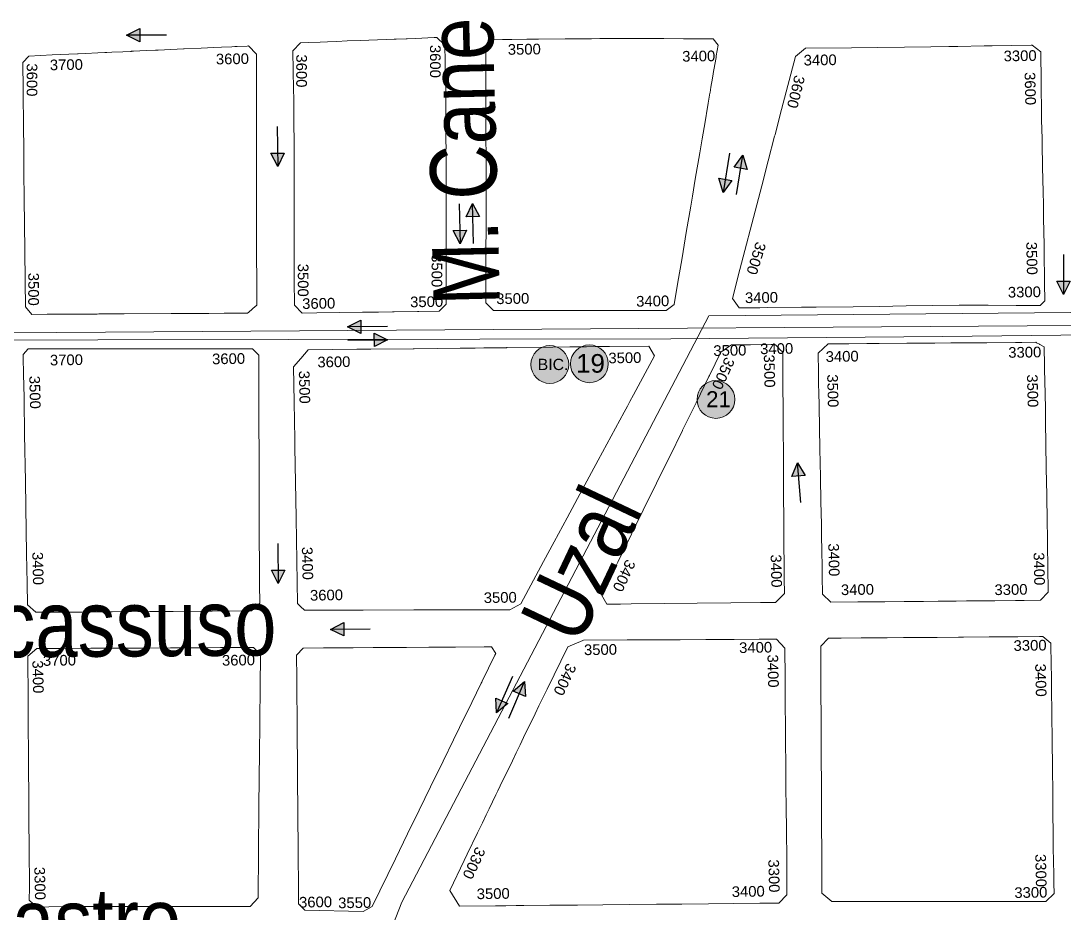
# Model space of a CAD drawing. Header units: millimetres. Extents: x 11558 to 23675, y 49449 to 61482.
# Drawn here: x 17655 to 18047.5, y 57236.5 to 57572 of the extents above; entities that cross this region are included whole.
import ezdxf

# ---------------------------------------------------------------- set-up
doc = ezdxf.new("R2010")
doc.units = ezdxf.units.MM
for name, color, linetype in [('0. plano base - nombres calles', 22, 'Continuous'), ('0. Plano Base - PLANO', 254, 'Continuous'), ('0. Plano base - sentido calles', 253, 'Continuous'), ('7. puesta en valor CC la lucila', 212, 'Continuous'), ('numeración', 7, 'Continuous')]:
    doc.layers.add(name, color=color, linetype=linetype)
for name, color, linetype, true_color in [('Linea 19 Plaza Miserere', 7, 'Continuous', 0x575757), ('Linea 21 REGRESO Ramal F', 7, 'Continuous', 0x0a47ff), ('Linea 21 REGRO Ramal G', 7, 'Continuous', 0x0a47ff)]:
    doc.layers.add(name, color=color, linetype=linetype, true_color=true_color)
doc.layers.add('Linea Bicentenario Nueva', color=7, linetype='Continuous', true_color=0x0000cc, transparency=0.05)
doc.layers.get('7. puesta en valor CC la lucila').off()
doc.styles.get("Standard").update_dxf_attribs({"font": 'arial.ttf'})

# ---------------------------------------------------------------- blocks, each defined once
blk = doc.blocks.new('MANZANAS')
at = {"layer": '0. Plano Base - PLANO', "color": 0, "linetype": 'Continuous', "lineweight": 5}
for points in [[(5636573.05, 6180407.1), (5636571.91, 6180406.49), (5636568.05, 6180408.53), (5636567.03, 6180412.97), (5636566.11, 6180417.02), (5636565, 6180421.86), (5636560.51, 6180441.58), (5636558.32, 6180451.16), (5636556.17, 6180460.59), (5636554.04, 6180469.92), (5636553.91, 6180470.52), (5636553.77, 6180471.11), (5636551.72, 6180480.12), (5636547.14, 6180500.19), (5636549.09, 6180504.68), (5636564.39, 6180512.85), (5636573.12, 6180517.52), (5636581.96, 6180522.25), (5636590.67, 6180526.92), (5636596.6, 6180530.1), (5636599.59, 6180531.71), (5636608.36, 6180536.42), (5636611.01, 6180537.85), (5636617.49, 6180541.33), (5636623.91, 6180544.78), (5636624.21, 6180544.94), (5636628.24, 6180544.2), (5636633.56, 6180534.22), (5636634.18, 6180533.06), (5636638.92, 6180524.3), (5636640.38, 6180521.62), (5636643.7, 6180515.54), (5636645.46, 6180512.31), (5636647.97, 6180507.71), (5636648.49, 6180506.76), (5636649, 6180505.82), (5636650.91, 6180502.32), (5636651.1, 6180501.96), (5636653.24, 6180498.04), (5636655.64, 6180493.63), (5636656.84, 6180491.44), (5636658.01, 6180489.28), (5636662.84, 6180480.33), (5636664.01, 6180478.16), (5636665.81, 6180474.82), (5636667.58, 6180471.54), (5636669.95, 6180467.16), (5636672.47, 6180462.51), (5636672.77, 6180461.95), (5636672, 6180459.52), (5636671.42, 6180459.23), (5636663.95, 6180455.42), (5636654.57, 6180450.64), (5636653.95, 6180450.32), (5636653.85, 6180450.27), (5636653.72, 6180450.2), (5636645.69, 6180445.95), (5636644.93, 6180445.54), (5636636.15, 6180440.84), (5636627.4, 6180436.15), (5636618.47, 6180431.36), (5636609.8, 6180426.72), (5636597.53, 6180420.16), (5636596.61, 6180419.67), (5636592.59, 6180417.53), (5636581.41, 6180411.56), (5636578.84, 6180410.19)], [(5636496.71, 6180366.29), (5636490.43, 6180363.02), (5636486.47, 6180364.32), (5636485.8, 6180365.61), (5636482.44, 6180372.12), (5636481.77, 6180373.43), (5636477.77, 6180381.18), (5636473.3, 6180389.83), (5636473.01, 6180390.41), (5636468.61, 6180398.88), (5636466.93, 6180402.1), (5636464.05, 6180407.64), (5636463.97, 6180407.78), (5636462.41, 6180410.78), (5636459.61, 6180416.17), (5636459.38, 6180416.59), (5636455.2, 6180424.63), (5636454.74, 6180425.51), (5636450.06, 6180434.49), (5636445.96, 6180442.36), (5636445.92, 6180442.44), (5636444.63, 6180444.91), (5636442.9, 6180448.23), (5636442.3, 6180449.39), (5636443.26, 6180453.29), (5636443.44, 6180453.38), (5636446.39, 6180454.97), (5636449.48, 6180456.62), (5636454.55, 6180459.33), (5636455.23, 6180459.7), (5636458.37, 6180461.38), (5636467.25, 6180466.1), (5636475.94, 6180470.7), (5636478.72, 6180472.17), (5636479.36, 6180472.5), (5636481.89, 6180473.84), (5636483.6, 6180474.75), (5636484.92, 6180475.44), (5636493.56, 6180479.95), (5636499.91, 6180483.2), (5636500.11, 6180483.3), (5636506.72, 6180486.69), (5636516.65, 6180491.78), (5636519.37, 6180490.59), (5636520.62, 6180486.66), (5636520.8, 6180486.11), (5636521.63, 6180483.52), (5636522.68, 6180480.25), (5636522.73, 6180480.08), (5636523.23, 6180478.54), (5636524.28, 6180475.27), (5636524.89, 6180473.35), (5636524.97, 6180473.09), (5636525.89, 6180470.23), (5636526.13, 6180469.5), (5636528.79, 6180461.19), (5636528.97, 6180460.63), (5636530.29, 6180456.5), (5636531.93, 6180451.39), (5636535, 6180441.81), (5636536.96, 6180435.71), (5636538.12, 6180432.09), (5636541.19, 6180422.5), (5636544.16, 6180413.35), (5636547.26, 6180403.77), (5636549.64, 6180396.43), (5636548.05, 6180393.07), (5636547.19, 6180392.62), (5636544.8, 6180391.36), (5636541.16, 6180389.44), (5636539.34, 6180388.5), (5636532.65, 6180385.02), (5636531.99, 6180384.67), (5636524.01, 6180380.52), (5636523.55, 6180380.28), (5636514.48, 6180375.55), (5636509.52, 6180372.97), (5636505.65, 6180370.95), (5636497.08, 6180366.49)], [(5636431.82, 6180331.65), (5636426.99, 6180329.06), (5636423, 6180330.34), (5636418.67, 6180338.52), (5636418.53, 6180338.8), (5636414.46, 6180346.6), (5636413.05, 6180349.3), (5636408.49, 6180358.06), (5636406.28, 6180362.31), (5636404.17, 6180366.37), (5636403.88, 6180366.92), (5636399.19, 6180375.94), (5636394.67, 6180384.61), (5636391.32, 6180390.92), (5636389.9, 6180393.62), (5636387.08, 6180398.82), (5636385.18, 6180402.35), (5636381.97, 6180408.29), (5636378.39, 6180414.91), (5636379.55, 6180418.88), (5636382.14, 6180420.37), (5636385.95, 6180422.54), (5636388.37, 6180423.92), (5636391.46, 6180425.69), (5636394.8, 6180427.59), (5636399.02, 6180430), (5636407.52, 6180434.84), (5636410.22, 6180436.37), (5636410.85, 6180436.73), (5636414.12, 6180438.59), (5636414.31, 6180438.69), (5636414.41, 6180438.75), (5636417.18, 6180440.33), (5636423.24, 6180443.77), (5636424.15, 6180444.29), (5636427.99, 6180443.19), (5636428.71, 6180441.99), (5636430.53, 6180438.69), (5636431.97, 6180436.06), (5636435.69, 6180429.29), (5636435.86, 6180428.98), (5636437.81, 6180425.44), (5636440.49, 6180420.29), (5636445.08, 6180411.47), (5636446.34, 6180409.06), (5636446.73, 6180408.3), (5636448.02, 6180405.82), (5636449.84, 6180402.34), (5636452.13, 6180397.94), (5636454.42, 6180393.54), (5636458.97, 6180384.79), (5636460.43, 6180382), (5636463.61, 6180375.89), (5636465.15, 6180372.93), (5636467.5, 6180368.43), (5636468.33, 6180366.82), (5636469.69, 6180364.22), (5636473.5, 6180356.9), (5636472.42, 6180353.41), (5636465.66, 6180349.79), (5636465.17, 6180349.52), (5636457.43, 6180345.37), (5636456.85, 6180345.06), (5636452.27, 6180342.61), (5636448.11, 6180340.38), (5636446.97, 6180339.77), (5636439.42, 6180335.72)], [(5636662.48, 6180328.99), (5636653.51, 6180324.23), (5636649.41, 6180325.51), (5636646.19, 6180331.45), (5636644.66, 6180334.26), (5636643.3, 6180336.77), (5636642.83, 6180337.63), (5636641.15, 6180340.72), (5636641, 6180340.99), (5636639.63, 6180343.51), (5636637.05, 6180348.27), (5636634.71, 6180352.56), (5636632.98, 6180355.75), (5636628.38, 6180364.22), (5636623.33, 6180373.51), (5636619.52, 6180380.5), (5636618.75, 6180381.93), (5636616.45, 6180386.16), (5636614.9, 6180389.01), (5636613.88, 6180390.89), (5636611.11, 6180395.98), (5636610.49, 6180397.13), (5636609.64, 6180398.69), (5636606.14, 6180405.13), (5636607.93, 6180409.99), (5636614.74, 6180413.59), (5636620.78, 6180416.79), (5636624.6, 6180418.81), (5636624.88, 6180418.96), (5636634, 6180423.79), (5636634.31, 6180423.95), (5636643.39, 6180428.75), (5636648.7, 6180431.57), (5636651.32, 6180432.95), (5636656.28, 6180435.57), (5636660.62, 6180437.87), (5636670.21, 6180442.95), (5636672.29, 6180444.05), (5636676.89, 6180446.49), (5636677.25, 6180446.48), (5636678.52, 6180446.47), (5636678.65, 6180446.47), (5636680.56, 6180446.45), (5636687.37, 6180433.86), (5636688.36, 6180432.02), (5636692.25, 6180424.84), (5636694.06, 6180421.49), (5636697.83, 6180414.5), (5636702.31, 6180406.22), (5636707.01, 6180397.52), (5636711.86, 6180388.55), (5636714.61, 6180383.47), (5636716.22, 6180380.49), (5636719.75, 6180373.95), (5636724.44, 6180365.27), (5636723.22, 6180361.23), (5636717.78, 6180358.34), (5636714.92, 6180356.82), (5636708.07, 6180353.19), (5636705.78, 6180351.97), (5636702.42, 6180350.19), (5636698.63, 6180348.18), (5636695.16, 6180346.34), (5636689.18, 6180343.16), (5636684.36, 6180340.6), (5636682.33, 6180339.53), (5636680.16, 6180338.37), (5636677.96, 6180337.21), (5636671.52, 6180333.79), (5636668.67, 6180332.28), (5636666.08, 6180330.9)], [(5636342.08, 6180284.4), (5636336.92, 6180281.68), (5636333.47, 6180283.06), (5636329.02, 6180291.41), (5636327.48, 6180294.3), (5636324.84, 6180299.26), (5636324.73, 6180299.45), (5636323.55, 6180301.67), (5636318.77, 6180310.64), (5636314.51, 6180318.65), (5636309.53, 6180327.98), (5636309.21, 6180328.59), (5636304.73, 6180337.01), (5636302.38, 6180341.42), (5636299.94, 6180345.98), (5636297.2, 6180351.13), (5636295.02, 6180355.22), (5636290.27, 6180364.14), (5636291.1, 6180367.33), (5636298.73, 6180371.75), (5636301.58, 6180373.4), (5636304.21, 6180374.92), (5636306.96, 6180376.51), (5636307.21, 6180376.66), (5636309.63, 6180378.06), (5636313.68, 6180380.41), (5636315.95, 6180381.72), (5636316.08, 6180381.8), (5636316.62, 6180382.1), (5636318.23, 6180383.04), (5636321.83, 6180385.12), (5636324.28, 6180386.55), (5636324.54, 6180386.69), (5636324.6, 6180386.73), (5636325.24, 6180387.1), (5636329.44, 6180389.53), (5636332.46, 6180391.28), (5636333.03, 6180391.61), (5636333.34, 6180391.79), (5636341.56, 6180396.55), (5636341.8, 6180396.69), (5636347.3, 6180399.87), (5636351.49, 6180402.3), (5636353.89, 6180403.69), (5636357.32, 6180405.67), (5636358.27, 6180406.22), (5636359, 6180406.65), (5636362.25, 6180408.53), (5636362.74, 6180408.81), (5636366.8, 6180407.39), (5636367.81, 6180405.45), (5636368.97, 6180403.22), (5636370.59, 6180400.12), (5636372.68, 6180396.1), (5636377.34, 6180387.17), (5636377.44, 6180386.98), (5636381.65, 6180378.92), (5636382.02, 6180378.2), (5636382.31, 6180377.64), (5636386.41, 6180369.78), (5636386.54, 6180369.53), (5636386.66, 6180369.29), (5636391.44, 6180360.13), (5636395.98, 6180351.43), (5636400.71, 6180342.36), (5636403.69, 6180336.64), (5636404.21, 6180335.65), (5636405.73, 6180332.73), (5636406.16, 6180331.92), (5636406.2, 6180331.83), (5636406.86, 6180330.56), (5636410.39, 6180323.79), (5636410.26, 6180323.46), (5636410.16, 6180323.19), (5636408.93, 6180320.04), (5636408.72, 6180319.51), (5636405.53, 6180317.83), (5636402.67, 6180316.33), (5636400.9, 6180315.39), (5636395.83, 6180312.72), (5636394.09, 6180311.8), (5636385.26, 6180307.15), (5636383.32, 6180306.13), (5636367.63, 6180297.86), (5636366.85, 6180297.45), (5636359.22, 6180293.43), (5636358.67, 6180293.14), (5636357.74, 6180292.65), (5636350.72, 6180288.95), (5636349.65, 6180288.39)], [(5636583.71, 6180287.17), (5636579.14, 6180284.73), (5636575.74, 6180286.93), (5636575.69, 6180289.21), (5636575.44, 6180300.67), (5636575.35, 6180305), (5636575.19, 6180312.29), (5636575.18, 6180312.78), (5636574.97, 6180322.34), (5636574.72, 6180333.76), (5636574.57, 6180340.3), (5636574.48, 6180344.67), (5636574.24, 6180355.76), (5636574.23, 6180355.85), (5636574.22, 6180356.53), (5636574.07, 6180363.16), (5636573.98, 6180367.41), (5636573.74, 6180378.43), (5636573.73, 6180378.87), (5636573.52, 6180388.53), (5636575.19, 6180391.68), (5636575.8, 6180392.82), (5636578.85, 6180394.46), (5636579.69, 6180394.91), (5636582.11, 6180396.22), (5636589, 6180399.93), (5636590.19, 6180400.57), (5636590.84, 6180400.36), (5636591.66, 6180400.09), (5636591.99, 6180399.98), (5636592.38, 6180399.85), (5636592.72, 6180399.74), (5636594.16, 6180399.26), (5636594.81, 6180398.03), (5636596.63, 6180394.58), (5636597.92, 6180392.16), (5636598.09, 6180391.83), (5636598.37, 6180391.3), (5636601.34, 6180385.68), (5636602.8, 6180382.92), (5636605.7, 6180377.44), (5636607.5, 6180374.04), (5636612.3, 6180364.95), (5636617.22, 6180355.64), (5636633.9, 6180324.12), (5636636.56, 6180319.08), (5636635.15, 6180314.59), (5636632.08, 6180312.95), (5636630.18, 6180311.94), (5636620.31, 6180306.68), (5636609.1, 6180300.7), (5636587.22, 6180289.04)], [(5636482.8, 6180232.13), (5636479.27, 6180230.28), (5636477.24, 6180230.86), (5636475.67, 6180231.31), (5636460.43, 6180259.55), (5636460.32, 6180259.76), (5636447.78, 6180282.98), (5636446.37, 6180285.59), (5636439.75, 6180297.86), (5636433.39, 6180309.63), (5636434.38, 6180313.68), (5636435.37, 6180317.8), (5636451.43, 6180326.37), (5636454.28, 6180327.89), (5636456.11, 6180328.86), (5636470.23, 6180336.4), (5636470.53, 6180336.56), (5636485.81, 6180344.72), (5636490.74, 6180347.35), (5636493.65, 6180348.9), (5636501.13, 6180352.89), (5636501.3, 6180352.99), (5636516.54, 6180361.12), (5636522.14, 6180364.11), (5636527.74, 6180367.1), (5636531.25, 6180368.97), (5636535.3, 6180371.13), (5636548.37, 6180378.11), (5636552, 6180375.84), (5636551.74, 6180359.26), (5636551.69, 6180356.36), (5636551.66, 6180354.4), (5636551.62, 6180351.83), (5636551.45, 6180341.54), (5636551.29, 6180331.25), (5636551.09, 6180318.89), (5636550.89, 6180306.67), (5636550.73, 6180296.43), (5636550.59, 6180287.96), (5636550.3, 6180269.95), (5636547.7, 6180266.07), (5636541.51, 6180262.83), (5636538.97, 6180261.51), (5636534.64, 6180259.24), (5636527.59, 6180255.55), (5636516.54, 6180249.77), (5636515.74, 6180249.36), (5636498.85, 6180240.52), (5636498.31, 6180240.24), (5636491, 6180236.42)], [(5636709.39, 6180226.45), (5636705.81, 6180224.59), (5636700.99, 6180225.64), (5636700.55, 6180226.49), (5636698.2, 6180230.95), (5636693.45, 6180240), (5636689.51, 6180247.48), (5636688.96, 6180248.54), (5636686.55, 6180253.12), (5636686.52, 6180253.18), (5636686.03, 6180254.1), (5636685.64, 6180254.86), (5636684.27, 6180257.45), (5636681.48, 6180262.77), (5636679.8, 6180265.97), (5636679.46, 6180266.6), (5636674.61, 6180275.84), (5636670.35, 6180283.93), (5636670.31, 6180284.02), (5636665.83, 6180292.54), (5636664.04, 6180295.94), (5636661.11, 6180301.53), (5636658.86, 6180305.81), (5636657.81, 6180307.79), (5636658.98, 6180311.8), (5636660.13, 6180312.41), (5636662.97, 6180313.91), (5636663.2, 6180314.04), (5636669.86, 6180317.56), (5636676.67, 6180321.17), (5636676.88, 6180321.28), (5636678.54, 6180322.16), (5636683.98, 6180325.04), (5636686.65, 6180326.45), (5636689.25, 6180327.83), (5636690.25, 6180328.36), (5636691.11, 6180328.81), (5636694.77, 6180330.75), (5636695.15, 6180330.95), (5636702.2, 6180334.68), (5636703.85, 6180335.56), (5636712.47, 6180340.12), (5636712.59, 6180340.18), (5636721.97, 6180345.15), (5636729.12, 6180348.93), (5636729.34, 6180349.05), (5636730.28, 6180349.55), (5636734.07, 6180348.75), (5636734.52, 6180347.91), (5636737.7, 6180342.05), (5636740.31, 6180337.2), (5636742.14, 6180333.79), (5636746.73, 6180325.2), (5636751.46, 6180316.35), (5636756.12, 6180307.63), (5636760.82, 6180298.84), (5636761.49, 6180297.59), (5636762.93, 6180294.89), (5636763.19, 6180294.4), (5636763.37, 6180294.07), (5636765.74, 6180289.59), (5636766.41, 6180288.34), (5636770.35, 6180280.91), (5636775.14, 6180272.1), (5636775.31, 6180271.79), (5636775.48, 6180271.48), (5636776.96, 6180268.76), (5636778.31, 6180266.27), (5636778.59, 6180265.75), (5636777.25, 6180261.69), (5636776.98, 6180261.55), (5636776.3, 6180261.19), (5636772.48, 6180259.22), (5636772.24, 6180259.09), (5636771.94, 6180258.93), (5636771.53, 6180258.72), (5636766.93, 6180256.33), (5636763.16, 6180254.37), (5636758.25, 6180251.82), (5636754.76, 6180250.01), (5636753.68, 6180249.45), (5636753.42, 6180249.32), (5636747.67, 6180246.33), (5636746.96, 6180245.96), (5636745.88, 6180245.4), (5636745.19, 6180245.05), (5636740.78, 6180242.75), (5636736.51, 6180240.54), (5636733.73, 6180239.09), (5636731.26, 6180237.81), (5636727.9, 6180236.06), (5636727.82, 6180236.02), (5636719.12, 6180231.5), (5636716.39, 6180230.09), (5636714.28, 6180228.99), (5636713.32, 6180228.49)], [(5636404.78, 6180190.83), (5636389.87, 6180182.97), (5636385.81, 6180183.99), (5636381.93, 6180191.16), (5636376.7, 6180200.83), (5636368.28, 6180216.4), (5636363.69, 6180224.89), (5636355.3, 6180240.4), (5636354.59, 6180241.72), (5636349.86, 6180250.46), (5636349.49, 6180251.13), (5636349.35, 6180251.39), (5636345.97, 6180257.64), (5636345.18, 6180259.1), (5636344.66, 6180260.08), (5636341.44, 6180266.02), (5636341.01, 6180266.82), (5636341.71, 6180269.57), (5636343.12, 6180270.3), (5636349.72, 6180273.74), (5636350.17, 6180273.97), (5636351.55, 6180274.69), (5636356.33, 6180277.17), (5636358.89, 6180278.51), (5636359.66, 6180278.91), (5636366.63, 6180282.53), (5636371.74, 6180285.19), (5636379.58, 6180289.27), (5636386.29, 6180292.77), (5636388.33, 6180293.83), (5636396.71, 6180298.19), (5636397.25, 6180298.47), (5636401.55, 6180300.71), (5636405.85, 6180302.95), (5636406.94, 6180303.51), (5636408.3, 6180304.22), (5636416.5, 6180308.49), (5636419.74, 6180307.39), (5636422.67, 6180301.81), (5636427.19, 6180293.2), (5636432.18, 6180283.68), (5636436.53, 6180275.4), (5636443.63, 6180261.85), (5636446.22, 6180256.93), (5636448.14, 6180253.26), (5636459.74, 6180231.16), (5636463.04, 6180224.87), (5636461.62, 6180220.8), (5636435.64, 6180207.11), (5636432.42, 6180205.41), (5636432.18, 6180205.28), (5636431, 6180204.66), (5636427.79, 6180202.96), (5636415.28, 6180196.36), (5636412.98, 6180195.15), (5636412.56, 6180194.93), (5636407.27, 6180192.14), (5636405.17, 6180191.04)], [(5636594.18, 6180164.75), (5636582.23, 6180158.39), (5636576.28, 6180162), (5636575.89, 6180174.43), (5636575.82, 6180177.05), (5636575.56, 6180185.99), (5636575.44, 6180190.22), (5636575.35, 6180193.47), (5636575.27, 6180195.98), (5636575.11, 6180201.85), (5636575.06, 6180203.54), (5636575, 6180205.65), (5636574.7, 6180216.13), (5636574.6, 6180219.45), (5636574.51, 6180222.79), (5636574.42, 6180225.79), (5636574.14, 6180235.7), (5636574.05, 6180238.96), (5636573.86, 6180246.03), (5636573.49, 6180263.77), (5636577.41, 6180268.47), (5636577.6, 6180268.69), (5636592.11, 6180276.33), (5636609.71, 6180285.59), (5636618.27, 6180290.09), (5636627.72, 6180295.06), (5636636.08, 6180299.46), (5636641.77, 6180302.46), (5636646.14, 6180300.92), (5636651.35, 6180291.1), (5636651.84, 6180290.18), (5636656.06, 6180282.24), (5636656.55, 6180281.3), (5636657.28, 6180279.93), (5636658.72, 6180277.22), (5636660.77, 6180273.37), (5636662.08, 6180270.89), (5636663.81, 6180267.63), (5636665.61, 6180264.24), (5636670.15, 6180255.7), (5636674.82, 6180246.89), (5636677.44, 6180241.96), (5636684.16, 6180229.31), (5636689.65, 6180218.95), (5636688.31, 6180214.81), (5636682.03, 6180211.46), (5636673.4, 6180206.88), (5636664.96, 6180202.39), (5636656.17, 6180197.72), (5636647.76, 6180193.24), (5636638.8, 6180188.48), (5636629.93, 6180183.76), (5636621.49, 6180179.27), (5636616.33, 6180176.53), (5636615.9, 6180176.3), (5636612.25, 6180174.36), (5636603.65, 6180169.78), (5636603.58, 6180169.75), (5636601.06, 6180168.4), (5636597.66, 6180166.6)], [(5636551.07, 6180139.89), (5636531.32, 6180130.32), (5636528.19, 6180131.25), (5636516.4, 6180153.48), (5636514.58, 6180156.93), (5636511.49, 6180162.76), (5636511.41, 6180162.9), (5636506.7, 6180171.79), (5636502.19, 6180180.3), (5636499.7, 6180185), (5636499.58, 6180185.23), (5636494.87, 6180194.11), (5636491.48, 6180200.51), (5636490.18, 6180202.96), (5636488.05, 6180206.99), (5636487.99, 6180207.1), (5636487.66, 6180207.73), (5636485.22, 6180212.33), (5636484.41, 6180213.86), (5636485.33, 6180217.43), (5636492.07, 6180220.98), (5636492.81, 6180221.38), (5636500.06, 6180225.21), (5636501.02, 6180225.71), (5636501.93, 6180226.18), (5636508.66, 6180229.74), (5636509.62, 6180230.24), (5636510.49, 6180230.7), (5636517.94, 6180234.62), (5636518.37, 6180234.86), (5636518.73, 6180235.04), (5636518.95, 6180235.16), (5636519.76, 6180235.59), (5636527.14, 6180239.48), (5636527.23, 6180239.53), (5636527.67, 6180239.76), (5636535.46, 6180243.87), (5636535.68, 6180243.98), (5636536.07, 6180244.19), (5636545.56, 6180249.19), (5636546.1, 6180249.47), (5636548, 6180250.48), (5636550.58, 6180249.03), (5636550.6, 6180248.29), (5636550.87, 6180237.38), (5636550.87, 6180237.05), (5636550.88, 6180236.57), (5636551.18, 6180224.48), (5636551.22, 6180223.22), (5636551.47, 6180212.87), (5636551.69, 6180204.04), (5636551.71, 6180203.32), (5636551.74, 6180202.01), (5636551.96, 6180193.21), (5636552.2, 6180183.44), (5636552.44, 6180173.55), (5636552.7, 6180163.13), (5636553.19, 6180143.17)], [(5636445.25, 6180086.94), (5636441.31, 6180084.74), (5636437.61, 6180085.79), (5636435.45, 6180090.03), (5636428.56, 6180103.07), (5636427.11, 6180105.81), (5636424.94, 6180109.91), (5636421.33, 6180116.75), (5636412.51, 6180133.46), (5636411.9, 6180134.62), (5636411.74, 6180134.92), (5636407.19, 6180143.52), (5636407.13, 6180143.64), (5636402.53, 6180152.35), (5636394.79, 6180166.97), (5636396.54, 6180171.08), (5636405.64, 6180175.86), (5636414.49, 6180180.51), (5636423.34, 6180185.16), (5636430.74, 6180189.05), (5636430.99, 6180189.18), (5636431.72, 6180189.57), (5636441.04, 6180194.47), (5636449.81, 6180199.08), (5636453.21, 6180200.87), (5636457.64, 6180203.2), (5636458.48, 6180203.64), (5636462.95, 6180205.99), (5636465.8, 6180207.49), (5636466.27, 6180207.73), (5636468.65, 6180208.99), (5636472.25, 6180207.88), (5636473.99, 6180204.39), (5636474.13, 6180204.11), (5636475.79, 6180200.83), (5636479.84, 6180192.83), (5636481.34, 6180189.87), (5636483.07, 6180186.46), (5636484.34, 6180183.97), (5636488.78, 6180175.19), (5636497.92, 6180157.17), (5636513.59, 6180126.25), (5636512.4, 6180122.04), (5636475.29, 6180102.76), (5636472.49, 6180101.3), (5636470.41, 6180100.22), (5636467.73, 6180098.82), (5636461.76, 6180095.72), (5636458.58, 6180094.07), (5636456.32, 6180092.9), (5636453.33, 6180091.34)]]:
    blk.add_lwpolyline(points, close=True, dxfattribs=at)
blk = doc.blocks.new('19 a cap')
at = {"layer": 'Linea 19 Plaza Miserere', "lineweight": 211, "true_color": 0xededed}
h = blk.add_hatch(color=7, dxfattribs=at)
h.dxf.hatch_style = 1
edge = h.paths.add_edge_path()
edge.add_arc((0, 0), 7.11, 0, 360)
at = {"layer": 'Linea 19 Plaza Miserere', "lineweight": 9}
blk.add_circle((0, 0), 7.11, dxfattribs=at)
at = {"layer": 'Linea 19 Plaza Miserere', "lineweight": 15, "insert": (-5.03, 3.65), "char_height": 7, "attachment_point": 1}
blk.add_mtext_dynamic_manual_height_columns('19', width=16.4579, gutter_width=12.5, heights=[0], dxfattribs=at)
blk = doc.blocks.new('21 regreso')
at = {"layer": 'Linea 21 REGRESO Ramal F', "lineweight": 211, "true_color": 0xededed}
h = blk.add_hatch(color=7, dxfattribs=at)
h.dxf.hatch_style = 1
edge = h.paths.add_edge_path()
edge.add_arc((0, 0), 7.11, 0, 360)
at = {"layer": 'Linea 21 REGRESO Ramal F', "lineweight": 9}
blk.add_circle((0, 0), 7.11, dxfattribs=at)
at = {"layer": 'Linea 21 REGRESO Ramal F', "lineweight": 15, "insert": (-3.69, 3.1), "char_height": 6, "attachment_point": 1}
blk.add_mtext_dynamic_manual_height_columns('21', width=6.2012, gutter_width=12.5, heights=[0], dxfattribs=at)
blk = doc.blocks.new('bic. nueva fucsia')
at = {"layer": 'Linea Bicentenario Nueva', "lineweight": 211, "true_color": 0xededed}
h = blk.add_hatch(color=7, dxfattribs=at)
h.dxf.hatch_style = 1
edge = h.paths.add_edge_path()
edge.add_arc((0, 0), 7.11, 0, 360)
at = {"layer": 'Linea Bicentenario Nueva', "color": 230, "lineweight": 9, "true_color": 0xea348c}
blk.add_circle((0, 0), 7.11, dxfattribs=at)
at = {"layer": 'Linea Bicentenario Nueva', "color": 230, "lineweight": 15, "true_color": 0xea348c, "insert": (-4.55, 2.15), "char_height": 4.25, "attachment_point": 1}
blk.add_mtext_dynamic_manual_height_columns('BIC.', width=16.4579, gutter_width=12.5, heights=[0], dxfattribs=at)

msp = doc.modelspace()

# ---------------------------------------------------------------- hatches: boundary and pattern name
at = {"layer": '0. Plano base - sentido calles', "linetype": 'Continuous', "lineweight": 25, "ltscale": 2, "true_color": 0x1a1a1a}
h = msp.add_hatch(color=250, dxfattribs=at)
h.dxf.hatch_style = 1
h.paths.add_polyline_path([(17694.78, 57566.62), (17699.78, 57564.13), (17699.78, 57566.63)])
h.paths.add_polyline_path([(17694.78, 57566.62), (17699.78, 57566.63), (17699.77, 57569.13)])
h = msp.add_hatch(color=250, dxfattribs=at)
h.dxf.hatch_style = 1
h.paths.add_polyline_path([(17751.65, 57517.23), (17754.1, 57522.25), (17751.6, 57522.23)])
h.paths.add_polyline_path([(17751.65, 57517.23), (17751.6, 57522.23), (17749.1, 57522.2)])
h = msp.add_hatch(color=250, dxfattribs=at)
h.dxf.hatch_style = 1
h.paths.add_polyline_path([(17926.59, 57521.45), (17923.32, 57516.91), (17925.79, 57516.51)])
h.paths.add_polyline_path([(17926.59, 57521.45), (17925.79, 57516.51), (17928.26, 57516.11)])
h = msp.add_hatch(color=250, dxfattribs=at)
h.dxf.hatch_style = 1
h.paths.add_polyline_path([(17919.26, 57507.44), (17922.52, 57511.98), (17920.05, 57512.37)])
h.paths.add_polyline_path([(17919.26, 57507.44), (17920.05, 57512.37), (17917.59, 57512.77)])
h = msp.add_hatch(color=250, dxfattribs=at)
h.dxf.hatch_style = 1
h.paths.add_polyline_path([(17824.95, 57503.3), (17822.58, 57498.23), (17825.08, 57498.3)])
h.paths.add_polyline_path([(17824.95, 57503.3), (17825.08, 57498.3), (17827.58, 57498.36)])
h = msp.add_hatch(color=250, dxfattribs=at)
h.dxf.hatch_style = 1
h.paths.add_polyline_path([(17820.34, 57488.17), (17822.71, 57493.23), (17820.21, 57493.17)])
h.paths.add_polyline_path([(17820.34, 57488.17), (17820.21, 57493.17), (17817.71, 57493.1)])
h = msp.add_hatch(color=250, dxfattribs=at)
h.dxf.hatch_style = 1
h.paths.add_polyline_path([(18047.25, 57469.1), (18049.73, 57474.1), (18047.23, 57474.1)])
h.paths.add_polyline_path([(18047.25, 57469.1), (18047.23, 57474.1), (18044.73, 57474.09)])
h = msp.add_hatch(color=250, dxfattribs=at)
h.dxf.hatch_style = 1
h.paths.add_polyline_path([(17777.96, 57456.94), (17782.98, 57454.47), (17782.96, 57456.97)])
h.paths.add_polyline_path([(17777.96, 57456.94), (17782.96, 57456.97), (17782.95, 57459.47)])
h = msp.add_hatch(color=250, dxfattribs=at)
h.dxf.hatch_style = 1
h.paths.add_polyline_path([(17792.99, 57452.04), (17787.98, 57454.51), (17787.99, 57452.01)])
h.paths.add_polyline_path([(17792.99, 57452.04), (17787.99, 57452.01), (17788.01, 57449.51)])
h = msp.add_hatch(color=250, dxfattribs=at)
h.dxf.hatch_style = 1
h.paths.add_polyline_path([(17947.16, 57405.86), (17945.08, 57400.67), (17947.57, 57400.88)])
h.paths.add_polyline_path([(17947.16, 57405.86), (17947.57, 57400.88), (17950.06, 57401.08)])
h = msp.add_hatch(color=250, dxfattribs=at)
h.dxf.hatch_style = 1
h.paths.add_polyline_path([(17751.84, 57360.49), (17754.29, 57365.51), (17751.79, 57365.49)])
h.paths.add_polyline_path([(17751.84, 57360.49), (17751.79, 57365.49), (17749.29, 57365.46)])
h = msp.add_hatch(color=250, dxfattribs=at)
h.dxf.hatch_style = 1
h.paths.add_polyline_path([(17771.48, 57343.2), (17776.48, 57340.71), (17776.48, 57343.21)])
h.paths.add_polyline_path([(17771.48, 57343.2), (17776.48, 57343.21), (17776.48, 57345.71)])
h = msp.add_hatch(color=250, dxfattribs=at)
h.dxf.hatch_style = 1
h.paths.add_polyline_path([(17844.54, 57323.54), (17840.26, 57319.95), (17842.55, 57318.95)])
h.paths.add_polyline_path([(17844.54, 57323.54), (17842.55, 57318.95), (17844.85, 57317.96)])
h = msp.add_hatch(color=250, dxfattribs=at)
h.dxf.hatch_style = 1
h.paths.add_polyline_path([(17833.99, 57311.77), (17838.27, 57315.36), (17835.98, 57316.35)])
h.paths.add_polyline_path([(17833.99, 57311.77), (17835.98, 57316.35), (17833.68, 57317.35)])
at = {"layer": 'Linea Bicentenario Nueva', "lineweight": 15, "true_color": 0xea348c}
h = msp.add_hatch(dxfattribs=at)
h.set_pattern_fill('AR-HBONE', color=230)
h.set_pattern_definition([(45, (3014.03, 4133.99), (1e-14, 143.6841), [304.8, -101.6]), (135, (3085.87, 4205.83), (1e-14, 143.6841), [304.8, -101.6])])
h.paths.add_polyline_path([(17854.87, 57443.78, 1), (17863.24, 57443.78, 1)])
h.paths.add_polyline_path([(17855.5, 57441.14), (17863.54, 57441.14), (17863.54, 57446.29), (17855.5, 57446.29)], flags=9)

# ---------------------------------------------------------------- linework, layer by layer
at = {"layer": '0. Plano base - sentido calles', "color": 250, "linetype": 'Continuous', "lineweight": 25, "ltscale": 2, "true_color": 0x1a1a1a}
for points in [[(17709.78, 57566.65), (17694.78, 57566.62), (17699.77, 57569.13), (17699.78, 57564.13), (17694.78, 57566.62)], [(17751.49, 57532.23), (17751.65, 57517.23), (17749.1, 57522.2), (17754.1, 57522.25), (17751.65, 57517.23)], [(17921.65, 57522.25), (17919.26, 57507.44), (17917.59, 57512.77), (17922.52, 57511.98), (17919.26, 57507.44)], [(17924.19, 57506.64), (17926.59, 57521.45), (17928.26, 57516.11), (17923.32, 57516.91), (17926.59, 57521.45)], [(17819.95, 57503.17), (17820.34, 57488.17), (17817.71, 57493.1), (17822.71, 57493.23), (17820.34, 57488.17)], [(17825.34, 57488.3), (17824.95, 57503.3), (17827.58, 57498.36), (17822.58, 57498.23), (17824.95, 57503.3)], [(18047.21, 57484.1), (18047.25, 57469.1), (18044.73, 57474.09), (18049.73, 57474.1), (18047.25, 57469.1)], [(17792.96, 57457.04), (17777.96, 57456.94), (17782.95, 57459.47), (17782.98, 57454.47), (17777.96, 57456.94)], [(17777.99, 57451.94), (17792.99, 57452.04), (17788.01, 57449.51), (17787.98, 57454.51), (17792.99, 57452.04)], [(17948.39, 57390.91), (17947.16, 57405.86), (17950.06, 57401.08), (17945.08, 57400.67), (17947.16, 57405.86)], [(17751.69, 57375.48), (17751.84, 57360.49), (17749.29, 57365.46), (17754.29, 57365.51), (17751.84, 57360.49)], [(17786.48, 57343.23), (17771.48, 57343.2), (17776.48, 57345.71), (17776.48, 57340.71), (17771.48, 57343.2)], [(17839.95, 57325.53), (17833.99, 57311.77), (17833.68, 57317.35), (17838.27, 57315.36), (17833.99, 57311.77)], [(17838.58, 57309.78), (17844.54, 57323.54), (17844.85, 57317.96), (17840.26, 57319.95), (17844.54, 57323.54)]]:
    msp.add_lwpolyline(points, dxfattribs=at)
at = {"layer": 'Linea 19 Plaza Miserere', "lineweight": 15}
msp.add_lwpolyline([(16603.31, 57447.28), (17595.39, 57454.36), (18252.54, 57458.84), (18253.7, 57328.56), (18254.48, 57237.05), (18352.94, 57237.32), (18350.11, 57461.39), (19557.69, 57472.87), (19856.73, 57473.61), (19849.17, 57392.22), (19846.1, 57357.31), (19839.43, 57279.11), (19828.15, 57148.42), (19816.09, 57017.92), (19811.87, 56917.69), (19808.59, 56826.99), (19805.79, 56730.36), (19804.14, 56673.35), (19797.92, 56520.3), (19789.35, 56421.07), (19744.87, 56088.72), (19731.28, 55892.72)], dxfattribs=at)
at = {"layer": 'Linea 21 REGRO Ramal G', "lineweight": 15}
msp.add_lwpolyline([(17753.1, 57004.47), (17750.38, 57118.02), (17798.31, 57240.66), (17913.79, 57461.13), (18322.14, 57464.85), (18593.21, 57467.09), (18882.44, 57469.87), (19140.51, 57472.88), (19602.28, 57475.37), (19859.15, 57477.99), (19851.16, 57392.04), (19848.09, 57357.14), (19841.43, 57278.94), (19830.14, 57148.24), (19818.08, 57017.78), (19813.87, 56917.61), (19810.59, 56826.92), (19807.79, 56730.3), (19806.14, 56673.28), (19799.92, 56520.18), (19791.34, 56420.85), (19746.86, 56088.52), (19733.27, 55892.58)], dxfattribs=at)
at = {"layer": 'Linea Bicentenario Nueva', "color": 230, "lineweight": 15, "true_color": 0xea348c}
msp.add_lwpolyline([(15478.06, 55091.64), (15472.14, 55308.43), (15221.74, 55300.15), (15300.84, 56240.68), (15379.93, 56218.95), (15509.99, 56529.49), (15625.21, 56789.97), (15673.75, 56879.78), (16120.31, 56976.8), (16671.38, 56982.43), (16641.58, 57214.43), (16613.47, 57444.51), (17468.31, 57451.7), (17899.55, 57452.47), (18001.88, 57453.3), (18290.15, 57456.57), (19863.73, 57471.64), (19819.9, 57016.86)], dxfattribs=at)

# ---------------------------------------------------------------- block references
at = {"layer": '0. Plano Base - PLANO', "color": 28, "lineweight": 5, "true_color": 0x0d0d0d, "rotation": 332.5463477508169}
msp.add_blockref('MANZANAS', (-7833237.48, -2828296.13), dxfattribs=at)
at = {"layer": '7. puesta en valor CC la lucila', "color": 250, "lineweight": 30, "rotation": 332.5463477508169}
msp.add_blockref('MANZANAS', (-7833237.48, -2828296.13), dxfattribs=at)
at = {"layer": 'Linea 19 Plaza Miserere', "color": 188, "lineweight": 15, "true_color": 0x0a090b}
msp.add_blockref('19 a cap', (17868.9, 57443.04), dxfattribs=at)
at = {"layer": 'Linea 21 REGRO Ramal G', "color": 188, "lineweight": 15, "true_color": 0x0a090b}
msp.add_blockref('21 regreso', (17916.51, 57429.63), dxfattribs=at)
at = {"layer": 'Linea Bicentenario Nueva', "lineweight": 15}
msp.add_blockref('bic. nueva fucsia', (17854.02, 57442.78), dxfattribs=at)

# ---------------------------------------------------------------- texts
at = {"layer": '0. plano base - nombres calles', "color": 250, "lineweight": 15, "true_color": 0x1a1a1a, "char_height": 25, "attachment_point": 1}
for s, insert, rotation in [('{\\fArial Narrow|b0|i0|c0|p34;M. Cane}', (17810.28, 57464.65), 91.4248), ('{\\fArial Narrow|b0|i0|c0|p34;Uzal}', (17842.31, 57347.28), 64.6252), ('{\\fArial Narrow|b0|i0|c0|p34;D. de Acassuso}', (17550.52, 57357.01), 0.4044), ('{\\fArial Narrow|b0|i0|c0|p34;Ramón B. Castro}', (17495.66, 57244.59), 0.4044)]:
    msp.add_mtext_dynamic_manual_height_columns(s, width=329.255, gutter_width=12.5, heights=[0], dxfattribs=dict(at, insert=insert, rotation=rotation))
at = {"layer": 'numeración', "color": 251, "true_color": 0x606162, "char_height": 4, "attachment_point": 1}
for s, insert, rotation in [('3600', (17812.95, 57562.94), 269.9232), ('3500', (17838.17, 57563.2), 0.9091), ('3700', (17665.9, 57557.39), 0.9091), ('3600', (17728.37, 57559.59), 0.9091), ('3600', (17762.64, 57559.36), 269.9232), ('3400', (17903.79, 57560.63), 0.9091), ('3400', (17949.48, 57559.17), 0.9091), ('3300', (18024.71, 57560.75), 0.9091), ('3600', (17661.23, 57555.98), 269.9232), ('3600', (17950.05, 57550.83), 256.163), ('3600', (18036.62, 57552.76), 271.408), ('3500', (17935.45, 57487.99), 252.6226), ('3500', (18037.23, 57488.96), 271.408), ('3500', (17813.55, 57484.25), 269.9232), ('3500', (17763.23, 57480.67), 269.9232), ('3500', (17661.82, 57477.28), 269.9232), ('3300', (18026.31, 57471.93), 0.9091), ('3600', (17760.83, 57467.65), 0.9091), ('3500', (17801.43, 57468.28), 0.9091), ('3500', (17833.83, 57469.46), 0.9091), ('3400', (17886.47, 57468.52), 0.9091), ('3400', (17927.4, 57469.86), 0.9091), ('3500', (17915.51, 57449.98), 0.9091), ('3400', (17933.11, 57450.65), 0.9091), ('3400', (17957.76, 57447.74), 0.9091), ('3300', (18026.45, 57449.29), 0.9091), ('3700', (17665.92, 57446.41), 0.9091), ('3600', (17726.92, 57446.85), 0.9091), ('3600', (17766.54, 57445.67), 0.9091), ('3500', (17876.01, 57447.2), 0.9091), ('3500', (17923.75, 57444.17), 244.8077), ('3500', (17938.51, 57446.58), 271.408), ('3500', (17763.59, 57440.5), 271.408), ('3500', (17662.19, 57438.58), 271.408), ('3500', (17962.35, 57439.13), 271.408), ('3500', (18037.51, 57439.13), 271.408), ('3400', (17764.72, 57374.28), 271.408), ('3400', (17962.75, 57375.59), 271.408), ('3400', (17663.31, 57372.35), 271.408), ('3400', (17886.45, 57368.12), 244.8077), ('3400', (17941.1, 57371.41), 271.408), ('3400', (18040, 57372.22), 271.408), ('3600', (17763.76, 57357.99), 0.9091), ('3500', (17829.12, 57357.08), 0.9091), ('3400', (17963.5, 57360.06), 0.9091), ('3300', (18021.26, 57360.06), 0.9091), ('3500', (17866.84, 57337.49), 0.9091), ('3400', (17925.19, 57338.3), 0.9091), ('3300', (18028.45, 57339.08), 0.9091), ('3700', (17663.31, 57333.46), 0.9091), ('3600', (17730.65, 57333.53), 0.9091), ('3400', (17663.35, 57331.59), 271.408), ('3400', (17864.17, 57329.1), 244.8077), ('3400', (17939.88, 57333.79), 271.408), ('3400', (18040.59, 57330.33), 271.408), ('3300', (17829.98, 57260.07), 244.8077), ('3300', (17940.22, 57256.76), 271.408), ('3300', (18040.63, 57258.79), 271.408), ('3300', (17664.06, 57253.93), 271.408), ('3500', (17826.48, 57245.74), 0.9091), ('3400', (17922.42, 57246.56), 0.9091), ('3300', (18028.74, 57246.19), 0.9091), ('3600', (17759.64, 57242.59), 0.9091), ('3550', (17774.36, 57242.33), 0.9091)]:
    msp.add_mtext_dynamic_manual_height_columns(s, width=16.0314, gutter_width=12.5, heights=[0], dxfattribs=dict(at, insert=insert, rotation=rotation))

doc.saveas('drawing.dxf')
